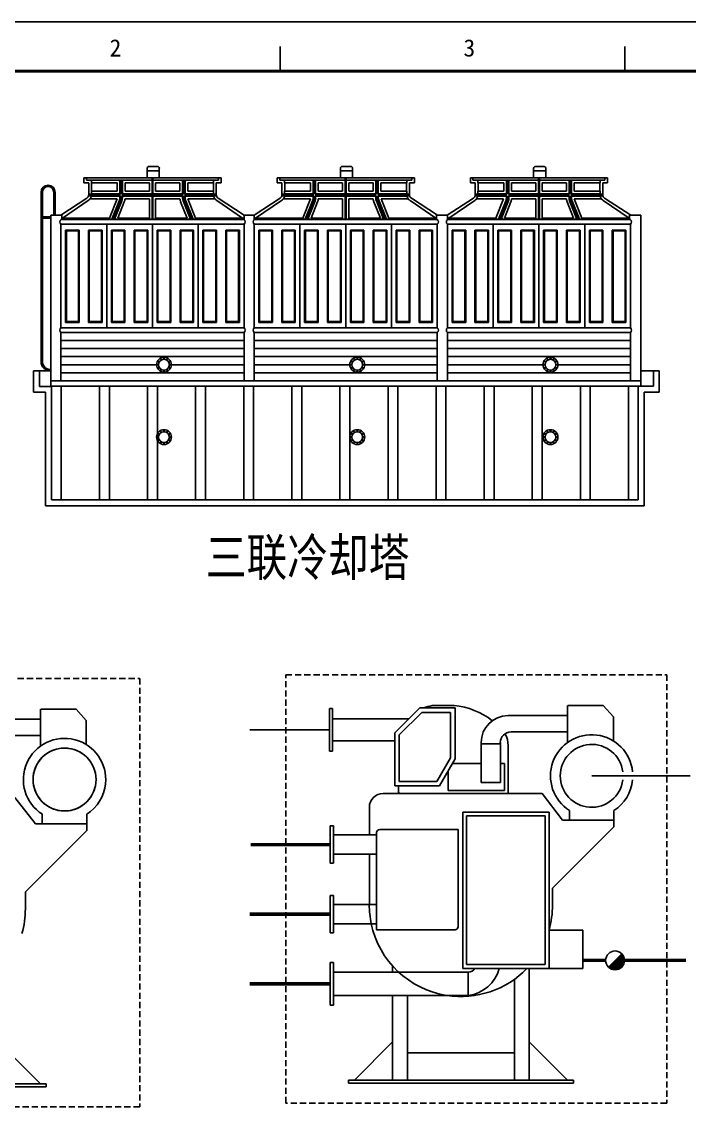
# Model space of a CAD drawing. Header units: millimetres. Extents: x 9671 to 25689, y -17516 to -2951.
# Drawn here: x 23725.5 to 23860.8, y -4400 to -4177.8 of the extents above; entities that cross this region are included whole.
import ezdxf
from ezdxf.lldxf.tags import DXFTag

# ---------------------------------------------------------------- set-up
doc = ezdxf.new("R2010")
doc.units = ezdxf.units.MM
doc.linetypes.add('HIDDEN2', pattern=[0.1875, 0.125, -0.0625])
for name, color, linetype in [('HID', 3, 'HID'), ('LIN', 2, 'Continuous'), ('sb', 2, 'Continuous'), ('图框', 4, 'Continuous')]:
    doc.layers.add(name, color=color, linetype=linetype)
doc.layers.add('管道', color=4, linetype='Continuous', lineweight=40)
doc.styles.add('QSDI', font='SimSun.ttf', dxfattribs={"width": 0.8})
tags = doc.linetypes.add('HID', pattern=[6, 4, -2]).pattern_tags.tags
tags[6:7] = [DXFTag(74, 4), DXFTag(75, 0), DXFTag(340, '0'), DXFTag(46, 1.0), DXFTag(50, 0.0), DXFTag(44, 0.0), DXFTag(45, 0.0)]
tags[4:5] = [DXFTag(74, 4), DXFTag(75, 0), DXFTag(340, '0'), DXFTag(46, 1.0), DXFTag(50, 0.0), DXFTag(44, 0.0), DXFTag(45, 0.0)]

# ---------------------------------------------------------------- blocks, each defined once
blk = doc.blocks.new('2#图框，横')
for p, q in [((7777.69, 420), (8371.69, 420)), ((7942.44, 415), (7942.44, 410)), ((8012.32, 415), (8012.32, 410))]:
    blk.add_line(p, q)
blk.add_lwpolyline([(7802.69, 10, 1, 1, 0), (7802.69, 410, 0.6, 0.6, 0), (8361.69, 410, 0.6, 0.6, 0), (8361.69, 10, 0.6, 0.6, 0)], format="xyseb", close=True)
at = {"style": 'QSDI'}
for s, p in [('2', (7907.86, 412.98)), ('3', (7979.61, 412.98))]:
    blk.add_text(s, height=3.5, dxfattribs=at).set_placement(p)
blk = doc.blocks.new('A$C2AF1339E')
at = {"color": 0, "linetype": 'ByBlock'}
for p, q in [((0, 2350), (0, 0)), ((1182, 2350), (1182, 0)), ((120, 2212), (120, 127)), ((120, 2212), (471, 2212)), ((139, 2198), (120, 2212)), ((139, 2212), (139, 143)), ((139, 2198), (452, 2198)), ((452, 2212), (452, 143)), ((471, 2212), (452, 2198)), ((471, 2212), (471, 127)), ((711, 2212), (711, 127)), ((730, 2198), (711, 2212)), ((711, 2212), (1062, 2212)), ((730, 2212), (730, 143)), ((730, 2198), (1043, 2198)), ((1043, 2212), (1043, 143)), ((1062, 2212), (1043, 2198)), ((1062, 2212), (1062, 127)), ((139, 143), (120, 127)), ((120, 127), (471, 127)), ((139, 143), (452, 143)), ((452, 143), (471, 127)), ((730, 143), (711, 127)), ((711, 127), (1062, 127)), ((730, 143), (1043, 143)), ((1043, 143), (1062, 127))]:
    blk.add_line(p, q, dxfattribs=at)

msp = doc.modelspace()

# ---------------------------------------------------------------- hatches: boundary and pattern name
at = {"layer": '图框'}
h = msp.add_hatch(dxfattribs=at)
h.set_pattern_fill('ANSI31', color=2, scale=0.381403, style=0)
h.set_pattern_definition([(45, (23450.345835, -3978.804383), (-0.033711589, 0.033711589), [])])
h.paths.add_polyline_path([(23844.44, -4369.59, 0.668179), (23847.7, -4368.24, 0.198912), (23847.14, -4366.89)])

# ---------------------------------------------------------------- linework, layer by layer
at = {"color": 2}
for p, q in [((23750.92, -4207.55), (23750.92, -4209.44)), ((23750.92, -4208.06), (23753.39, -4208.06)), ((23751.31, -4207.16), (23753.01, -4207.16)), ((23753.39, -4207.55), (23753.39, -4209.44)), ((23790.1, -4207.55), (23790.1, -4209.44)), ((23790.1, -4208.06), (23792.57, -4208.06)), ((23790.49, -4207.16), (23792.19, -4207.16)), ((23792.57, -4207.55), (23792.57, -4209.44)), ((23829.28, -4207.55), (23829.28, -4209.44)), ((23829.28, -4208.06), (23831.75, -4208.06)), ((23829.67, -4207.16), (23831.37, -4207.16)), ((23831.75, -4207.55), (23831.75, -4209.44)), ((23731.99, -4212.39), (23731.99, -4217.07)), ((23732.27, -4212.39), (23732.27, -4217.07)), ((23729.69, -4218.59), (23729.69, -4218.87)), ((23727.91, -4248.61), (23727.91, -4252.99)), ((23729.08, -4248.61), (23729.08, -4251.81)), ((23729.08, -4248.61), (23731.39, -4248.61)), ((23854.77, -4248.61), (23850.99, -4248.61)), ((23853.59, -4248.61), (23853.59, -4251.76)), ((23854.77, -4248.61), (23854.77, -4252.99)), ((23729.08, -4251.81), (23731.51, -4251.81)), ((23772.63, -4250.69), (23731.39, -4250.69)), ((23772.63, -4251.76), (23731.39, -4251.76)), ((23731.51, -4274.83), (23731.51, -4251.81)), ((23733.51, -4274.83), (23733.51, -4251.76)), ((23811.81, -4250.69), (23770.57, -4250.69)), ((23811.81, -4250.69), (23770.57, -4250.69)), ((23811.81, -4251.76), (23770.57, -4251.76)), ((23811.81, -4251.76), (23770.57, -4251.76)), ((23850.99, -4250.69), (23809.75, -4250.69)), ((23850.51, -4251.76), (23809.75, -4251.76)), ((23850.51, -4274.83), (23850.51, -4251.76)), ((23850.51, -4251.76), (23853.59, -4251.76)), ((23727.91, -4252.99), (23730.34, -4252.99)), ((23730.34, -4252.99), (23730.34, -4276.01)), ((23854.77, -4252.99), (23851.68, -4252.99)), ((23851.68, -4252.99), (23851.68, -4276.01)), ((23850.51, -4274.83), (23731.51, -4274.83)), ((23851.68, -4276.01), (23730.34, -4276.01))]:
    msp.add_line(p, q, dxfattribs=at)
at = {"color": 2, "linetype": 'ByBlock'}
for p, q in [((23738.1, -4209.45), (23752.01, -4209.45)), ((23738.1, -4209.45), (23738.1, -4210.52)), ((23738.1, -4210.52), (23739.08, -4210.52)), ((23738.64, -4209.45), (23738.64, -4209.98)), ((23738.64, -4209.45), (23738.73, -4209.45)), ((23738.64, -4209.98), (23739.62, -4209.98)), ((23739.08, -4210.52), (23739.08, -4212.94)), ((23739.62, -4209.98), (23751.92, -4209.98)), ((23739.62, -4209.98), (23739.62, -4210.52)), ((23739.62, -4210.52), (23744.87, -4210.52)), ((23739.62, -4210.52), (23739.67, -4210.57)), ((23744.87, -4210.52), (23744.87, -4212.17)), ((23745.41, -4209.98), (23745.41, -4212.71)), ((23745.52, -4209.98), (23745.52, -4212.82)), ((23745.81, -4209.98), (23745.81, -4212.82)), ((23745.91, -4209.98), (23745.91, -4212.71)), ((23746.45, -4210.52), (23751.38, -4210.52)), ((23746.45, -4210.52), (23746.45, -4212.17)), ((23751.38, -4210.52), (23751.38, -4212.17)), ((23751.92, -4209.45), (23751.92, -4217.87)), ((23751.92, -4210.07), (23752.01, -4210.07)), ((23752.01, -4209.45), (23752.01, -4217.96)), ((23752.01, -4209.45), (23752.01, -4217.96)), ((23765.92, -4209.45), (23752.01, -4209.45)), ((23752.1, -4210.07), (23752.01, -4210.07)), ((23752.1, -4209.45), (23752.1, -4217.87)), ((23764.4, -4209.98), (23752.1, -4209.98)), ((23757.57, -4210.52), (23752.64, -4210.52)), ((23752.64, -4210.52), (23752.64, -4212.17)), ((23757.57, -4210.52), (23757.57, -4212.17)), ((23758.11, -4209.98), (23758.11, -4212.71)), ((23758.21, -4209.98), (23758.21, -4212.82)), ((23758.5, -4209.98), (23758.5, -4212.82)), ((23758.61, -4209.98), (23758.61, -4212.71)), ((23759.15, -4210.52), (23759.15, -4212.17)), ((23764.4, -4210.52), (23759.15, -4210.52)), ((23764.4, -4210.52), (23764.35, -4210.57)), ((23764.4, -4209.98), (23764.4, -4210.52)), ((23765.38, -4209.98), (23764.4, -4209.98)), ((23764.94, -4210.52), (23764.94, -4212.94)), ((23765.92, -4210.52), (23764.94, -4210.52)), ((23765.38, -4209.45), (23765.29, -4209.45)), ((23765.38, -4209.45), (23765.38, -4209.98)), ((23765.92, -4209.45), (23765.92, -4210.52)), ((23777.28, -4209.45), (23791.19, -4209.45)), ((23777.28, -4209.45), (23777.28, -4210.52)), ((23777.28, -4210.52), (23778.26, -4210.52)), ((23777.82, -4209.45), (23777.91, -4209.45)), ((23777.82, -4209.45), (23777.82, -4209.98)), ((23777.82, -4209.98), (23778.8, -4209.98)), ((23778.26, -4210.52), (23778.26, -4212.94)), ((23778.8, -4209.98), (23791.1, -4209.98)), ((23778.8, -4209.98), (23778.8, -4210.52)), ((23778.8, -4210.52), (23784.05, -4210.52)), ((23778.8, -4210.52), (23778.85, -4210.57)), ((23784.05, -4210.52), (23784.05, -4212.17)), ((23784.59, -4209.98), (23784.59, -4212.71)), ((23784.7, -4209.98), (23784.7, -4212.82)), ((23784.99, -4209.98), (23784.99, -4212.82)), ((23785.09, -4209.98), (23785.09, -4212.71)), ((23785.63, -4210.52), (23790.56, -4210.52)), ((23785.63, -4210.52), (23785.63, -4212.17)), ((23790.56, -4210.52), (23790.56, -4212.17)), ((23791.1, -4209.45), (23791.1, -4217.87)), ((23791.1, -4210.07), (23791.19, -4210.07)), ((23805.1, -4209.45), (23791.19, -4209.45)), ((23791.19, -4209.45), (23791.19, -4217.96)), ((23791.19, -4209.45), (23791.19, -4217.96)), ((23791.28, -4210.07), (23791.19, -4210.07)), ((23791.28, -4209.45), (23791.28, -4217.87)), ((23803.58, -4209.98), (23791.28, -4209.98)), ((23791.82, -4210.52), (23791.82, -4212.17)), ((23796.75, -4210.52), (23791.82, -4210.52)), ((23796.75, -4210.52), (23796.75, -4212.17)), ((23797.29, -4209.98), (23797.29, -4212.71)), ((23797.39, -4209.98), (23797.39, -4212.82)), ((23797.68, -4209.98), (23797.68, -4212.82)), ((23797.79, -4209.98), (23797.79, -4212.71)), ((23803.58, -4210.52), (23798.33, -4210.52)), ((23798.33, -4210.52), (23798.33, -4212.17)), ((23803.58, -4210.52), (23803.53, -4210.57)), ((23804.56, -4209.98), (23803.58, -4209.98)), ((23803.58, -4209.98), (23803.58, -4210.52)), ((23805.1, -4210.52), (23804.11, -4210.52)), ((23804.11, -4210.52), (23804.11, -4212.94)), ((23804.56, -4209.45), (23804.47, -4209.45)), ((23804.56, -4209.45), (23804.56, -4209.98)), ((23805.1, -4209.45), (23805.1, -4210.52)), ((23816.46, -4209.45), (23830.37, -4209.45)), ((23816.46, -4209.45), (23816.46, -4210.52)), ((23816.46, -4210.52), (23817.44, -4210.52)), ((23816.99, -4209.45), (23816.99, -4209.98)), ((23816.99, -4209.45), (23817.08, -4209.45)), ((23816.99, -4209.98), (23817.98, -4209.98)), ((23817.44, -4210.52), (23817.44, -4212.94)), ((23817.98, -4209.98), (23830.28, -4209.98)), ((23817.98, -4209.98), (23817.98, -4210.52)), ((23817.98, -4210.52), (23823.23, -4210.52)), ((23817.98, -4210.52), (23818.03, -4210.57)), ((23823.23, -4210.52), (23823.23, -4212.17)), ((23823.77, -4209.98), (23823.77, -4212.71)), ((23823.88, -4209.98), (23823.88, -4212.82)), ((23824.16, -4209.98), (23824.16, -4212.82)), ((23824.27, -4209.98), (23824.27, -4212.71)), ((23824.81, -4210.52), (23824.81, -4212.17)), ((23824.81, -4210.52), (23829.74, -4210.52)), ((23829.74, -4210.52), (23829.74, -4212.17)), ((23830.28, -4209.45), (23830.28, -4217.87)), ((23830.28, -4210.07), (23830.37, -4210.07)), ((23830.37, -4209.45), (23830.37, -4217.96)), ((23830.37, -4209.45), (23830.37, -4217.96)), ((23844.28, -4209.45), (23830.37, -4209.45)), ((23830.46, -4210.07), (23830.37, -4210.07)), ((23830.46, -4209.45), (23830.46, -4217.87)), ((23842.76, -4209.98), (23830.46, -4209.98)), ((23835.93, -4210.52), (23831, -4210.52)), ((23831, -4210.52), (23831, -4212.17)), ((23835.93, -4210.52), (23835.93, -4212.17)), ((23836.46, -4209.98), (23836.46, -4212.71)), ((23836.57, -4209.98), (23836.57, -4212.82)), ((23836.86, -4209.98), (23836.86, -4212.82)), ((23836.97, -4209.98), (23836.97, -4212.71)), ((23837.5, -4210.52), (23837.5, -4212.17)), ((23842.76, -4210.52), (23837.5, -4210.52)), ((23842.76, -4210.52), (23842.71, -4210.57)), ((23842.76, -4209.98), (23842.76, -4210.52)), ((23843.74, -4209.98), (23842.76, -4209.98)), ((23843.29, -4210.52), (23843.29, -4212.94)), ((23844.28, -4210.52), (23843.29, -4210.52)), ((23843.74, -4209.45), (23843.65, -4209.45)), ((23843.74, -4209.45), (23843.74, -4209.98)), ((23844.28, -4209.45), (23844.28, -4210.52)), ((23729.41, -4212.39), (23729.41, -4218.73)), ((23729.69, -4212.39), (23729.69, -4217.4)), ((23739.62, -4212.71), (23739.22, -4212.82)), ((23739.67, -4212.13), (23739.62, -4212.17)), ((23739.62, -4212.17), (23744.87, -4212.17)), ((23739.62, -4212.17), (23739.62, -4212.71)), ((23739.62, -4212.71), (23745.41, -4212.71)), ((23739.67, -4210.57), (23739.67, -4212.13)), ((23745.41, -4212.71), (23745.52, -4212.82)), ((23745.91, -4212.71), (23745.81, -4212.82)), ((23745.91, -4212.71), (23751.92, -4212.71)), ((23746.45, -4212.17), (23751.38, -4212.17)), ((23758.11, -4212.71), (23752.1, -4212.71)), ((23757.57, -4212.17), (23752.64, -4212.17)), ((23758.11, -4212.71), (23758.21, -4212.82)), ((23758.61, -4212.71), (23758.5, -4212.82)), ((23764.4, -4212.71), (23758.61, -4212.71)), ((23764.4, -4212.17), (23759.15, -4212.17)), ((23764.35, -4210.57), (23764.35, -4212.13)), ((23764.35, -4212.13), (23764.4, -4212.17)), ((23764.4, -4212.17), (23764.4, -4212.71)), ((23764.4, -4212.71), (23764.8, -4212.82)), ((23778.8, -4212.71), (23778.4, -4212.82)), ((23778.85, -4212.13), (23778.8, -4212.17)), ((23778.8, -4212.17), (23784.05, -4212.17)), ((23778.8, -4212.17), (23778.8, -4212.71)), ((23778.8, -4212.71), (23784.59, -4212.71)), ((23778.85, -4210.57), (23778.85, -4212.13)), ((23784.59, -4212.71), (23784.7, -4212.82)), ((23785.09, -4212.71), (23784.99, -4212.82)), ((23785.09, -4212.71), (23791.1, -4212.71)), ((23785.63, -4212.17), (23790.56, -4212.17)), ((23797.29, -4212.71), (23791.28, -4212.71)), ((23796.75, -4212.17), (23791.82, -4212.17)), ((23797.29, -4212.71), (23797.39, -4212.82)), ((23797.79, -4212.71), (23797.68, -4212.82)), ((23803.58, -4212.71), (23797.79, -4212.71)), ((23803.58, -4212.17), (23798.33, -4212.17)), ((23803.53, -4210.57), (23803.53, -4212.13)), ((23803.53, -4212.13), (23803.58, -4212.17)), ((23803.58, -4212.17), (23803.58, -4212.71)), ((23803.58, -4212.71), (23803.98, -4212.82)), ((23817.98, -4212.71), (23817.58, -4212.82)), ((23818.03, -4212.13), (23817.98, -4212.17)), ((23817.98, -4212.17), (23823.23, -4212.17)), ((23817.98, -4212.17), (23817.98, -4212.71)), ((23817.98, -4212.71), (23823.77, -4212.71)), ((23818.03, -4210.57), (23818.03, -4212.13)), ((23823.77, -4212.71), (23823.88, -4212.82)), ((23824.27, -4212.71), (23824.16, -4212.82)), ((23824.27, -4212.71), (23830.28, -4212.71)), ((23824.81, -4212.17), (23829.74, -4212.17)), ((23836.46, -4212.71), (23830.46, -4212.71)), ((23835.93, -4212.17), (23831, -4212.17)), ((23836.46, -4212.71), (23836.57, -4212.82)), ((23836.97, -4212.71), (23836.86, -4212.82)), ((23842.76, -4212.71), (23836.97, -4212.71)), ((23842.76, -4212.17), (23837.5, -4212.17)), ((23842.71, -4210.57), (23842.71, -4212.13)), ((23842.71, -4212.13), (23842.76, -4212.17)), ((23842.76, -4212.17), (23842.76, -4212.71)), ((23842.76, -4212.71), (23843.16, -4212.82)), ((23729.41, -4214.54), (23729.41, -4246.76)), ((23729.69, -4214.67), (23729.69, -4217.4)), ((23738.71, -4213.58), (23733.42, -4217.07)), ((23738.98, -4214.09), (23733.74, -4217.63)), ((23739.22, -4212.82), (23745.52, -4212.82)), ((23739.22, -4212.82), (23739.22, -4213.1)), ((23739.22, -4213.1), (23745.52, -4213.1)), ((23739.22, -4213.1), (23739.6, -4213.2)), ((23739.33, -4213.75), (23739.32, -4213.83)), ((23739.33, -4213.75), (23744.85, -4213.75)), ((23739.6, -4213.2), (23745.41, -4213.2)), ((23744.85, -4213.75), (23743.29, -4217.63)), ((23745.33, -4213.99), (23743.77, -4217.87)), ((23745.43, -4214.03), (23743.89, -4217.87)), ((23745.7, -4214.13), (23744.2, -4217.87)), ((23745.8, -4214.17), (23744.31, -4217.87)), ((23746.3, -4214.37), (23744.99, -4217.63)), ((23745.52, -4213.1), (23745.41, -4213.2)), ((23745.41, -4213.2), (23745.41, -4213.58)), ((23745.52, -4213.1), (23745.52, -4213.58)), ((23745.81, -4212.82), (23751.92, -4212.82)), ((23745.81, -4213.1), (23751.92, -4213.1)), ((23745.81, -4213.1), (23745.91, -4213.2)), ((23745.81, -4213.1), (23745.81, -4213.58)), ((23745.91, -4213.2), (23751.92, -4213.2)), ((23745.91, -4213.2), (23745.91, -4213.58)), ((23746.44, -4213.75), (23751.38, -4213.75)), ((23751.38, -4213.75), (23751.38, -4217.63)), ((23758.21, -4212.82), (23752.1, -4212.82)), ((23758.21, -4213.1), (23752.1, -4213.1)), ((23758.11, -4213.2), (23752.1, -4213.2)), ((23757.57, -4213.75), (23752.64, -4213.75)), ((23752.64, -4213.75), (23752.64, -4217.63)), ((23757.72, -4214.37), (23759.03, -4217.63)), ((23758.21, -4213.1), (23758.11, -4213.2)), ((23758.11, -4213.2), (23758.11, -4213.58)), ((23758.21, -4213.1), (23758.21, -4213.58)), ((23758.22, -4214.17), (23759.71, -4217.87)), ((23758.32, -4214.13), (23759.82, -4217.87)), ((23764.8, -4212.82), (23758.5, -4212.82)), ((23764.8, -4213.1), (23758.5, -4213.1)), ((23758.5, -4213.1), (23758.61, -4213.2)), ((23758.5, -4213.1), (23758.5, -4213.58)), ((23758.59, -4214.03), (23760.13, -4217.87)), ((23764.42, -4213.2), (23758.61, -4213.2)), ((23758.61, -4213.2), (23758.61, -4213.58)), ((23758.69, -4213.99), (23760.25, -4217.87)), ((23764.69, -4213.75), (23759.17, -4213.75)), ((23759.17, -4213.75), (23760.73, -4217.63)), ((23764.8, -4213.1), (23764.42, -4213.2)), ((23764.69, -4213.75), (23764.7, -4213.83)), ((23764.8, -4212.82), (23764.8, -4213.1)), ((23765.04, -4214.09), (23770.27, -4217.63)), ((23765.31, -4213.58), (23770.6, -4217.07)), ((23777.89, -4213.58), (23772.6, -4217.07)), ((23778.16, -4214.09), (23772.92, -4217.63)), ((23778.4, -4212.82), (23784.7, -4212.82)), ((23778.4, -4212.82), (23778.4, -4213.1)), ((23778.4, -4213.1), (23784.7, -4213.1)), ((23778.4, -4213.1), (23778.77, -4213.2)), ((23778.51, -4213.75), (23778.5, -4213.83)), ((23778.51, -4213.75), (23784.03, -4213.75)), ((23778.77, -4213.2), (23784.59, -4213.2)), ((23784.03, -4213.75), (23782.47, -4217.63)), ((23784.51, -4213.99), (23782.95, -4217.87)), ((23784.61, -4214.03), (23783.07, -4217.87)), ((23784.88, -4214.13), (23783.38, -4217.87)), ((23784.98, -4214.17), (23783.49, -4217.87)), ((23785.48, -4214.37), (23784.17, -4217.63)), ((23784.7, -4213.1), (23784.59, -4213.2)), ((23784.59, -4213.2), (23784.59, -4213.58)), ((23784.7, -4213.1), (23784.7, -4213.58)), ((23784.99, -4212.82), (23791.1, -4212.82)), ((23784.99, -4213.1), (23791.1, -4213.1)), ((23784.99, -4213.1), (23784.99, -4213.58)), ((23784.99, -4213.1), (23785.09, -4213.2)), ((23785.09, -4213.2), (23791.1, -4213.2)), ((23785.09, -4213.2), (23785.09, -4213.58)), ((23785.62, -4213.75), (23790.56, -4213.75)), ((23790.56, -4213.75), (23790.56, -4217.63)), ((23797.39, -4212.82), (23791.28, -4212.82)), ((23797.39, -4213.1), (23791.28, -4213.1)), ((23797.29, -4213.2), (23791.28, -4213.2)), ((23791.82, -4213.75), (23791.82, -4217.63)), ((23796.75, -4213.75), (23791.82, -4213.75)), ((23796.9, -4214.37), (23798.21, -4217.63)), ((23797.39, -4213.1), (23797.29, -4213.2)), ((23797.29, -4213.2), (23797.29, -4213.58)), ((23797.39, -4213.1), (23797.39, -4213.58)), ((23797.4, -4214.17), (23798.88, -4217.87)), ((23797.5, -4214.13), (23799, -4217.87)), ((23803.98, -4212.82), (23797.68, -4212.82)), ((23797.68, -4213.1), (23797.68, -4213.58)), ((23797.68, -4213.1), (23797.79, -4213.2)), ((23803.98, -4213.1), (23797.68, -4213.1)), ((23797.77, -4214.03), (23799.31, -4217.87)), ((23797.79, -4213.2), (23797.79, -4213.58)), ((23803.6, -4213.2), (23797.79, -4213.2)), ((23797.87, -4213.99), (23799.43, -4217.87)), ((23798.35, -4213.75), (23799.91, -4217.63)), ((23803.87, -4213.75), (23798.35, -4213.75)), ((23803.98, -4213.1), (23803.6, -4213.2)), ((23803.87, -4213.75), (23803.88, -4213.83)), ((23803.98, -4212.82), (23803.98, -4213.1)), ((23804.22, -4214.09), (23809.45, -4217.63)), ((23804.49, -4213.58), (23809.78, -4217.07)), ((23817.07, -4213.58), (23811.78, -4217.07)), ((23817.34, -4214.09), (23812.1, -4217.63)), ((23817.58, -4212.82), (23823.88, -4212.82)), ((23817.58, -4212.82), (23817.58, -4213.1)), ((23817.58, -4213.1), (23823.88, -4213.1)), ((23817.58, -4213.1), (23817.95, -4213.2)), ((23817.69, -4213.75), (23817.68, -4213.83)), ((23817.69, -4213.75), (23823.21, -4213.75)), ((23817.95, -4213.2), (23823.77, -4213.2)), ((23823.21, -4213.75), (23821.65, -4217.63)), ((23823.69, -4213.99), (23822.13, -4217.87)), ((23823.79, -4214.03), (23822.25, -4217.87)), ((23824.06, -4214.13), (23822.56, -4217.87)), ((23824.16, -4214.17), (23822.67, -4217.87)), ((23824.66, -4214.37), (23823.35, -4217.63)), ((23823.88, -4213.1), (23823.77, -4213.2)), ((23823.77, -4213.2), (23823.77, -4213.58)), ((23823.88, -4213.1), (23823.88, -4213.58)), ((23824.16, -4212.82), (23830.28, -4212.82)), ((23824.16, -4213.1), (23830.28, -4213.1)), ((23824.16, -4213.1), (23824.27, -4213.2)), ((23824.16, -4213.1), (23824.16, -4213.58)), ((23824.27, -4213.2), (23830.28, -4213.2)), ((23824.27, -4213.2), (23824.27, -4213.58)), ((23824.8, -4213.75), (23829.74, -4213.75)), ((23829.74, -4213.75), (23829.74, -4217.63)), ((23836.57, -4212.82), (23830.46, -4212.82)), ((23836.57, -4213.1), (23830.46, -4213.1)), ((23836.46, -4213.2), (23830.46, -4213.2)), ((23835.93, -4213.75), (23831, -4213.75)), ((23831, -4213.75), (23831, -4217.63)), ((23836.08, -4214.37), (23837.39, -4217.63)), ((23836.57, -4213.1), (23836.46, -4213.2)), ((23836.46, -4213.2), (23836.46, -4213.58)), ((23836.57, -4213.1), (23836.57, -4213.58)), ((23836.58, -4214.17), (23838.06, -4217.87)), ((23836.68, -4214.13), (23838.18, -4217.87)), ((23843.16, -4212.82), (23836.86, -4212.82)), ((23843.16, -4213.1), (23836.86, -4213.1)), ((23836.86, -4213.1), (23836.97, -4213.2)), ((23836.86, -4213.1), (23836.86, -4213.58)), ((23836.95, -4214.03), (23838.49, -4217.87)), ((23842.78, -4213.2), (23836.97, -4213.2)), ((23836.97, -4213.2), (23836.97, -4213.58)), ((23837.05, -4213.99), (23838.6, -4217.87)), ((23843.05, -4213.75), (23837.53, -4213.75)), ((23837.53, -4213.75), (23839.09, -4217.63)), ((23843.16, -4213.1), (23842.78, -4213.2)), ((23843.05, -4213.75), (23843.06, -4213.83)), ((23843.16, -4212.82), (23843.16, -4213.1)), ((23843.4, -4214.09), (23848.63, -4217.63)), ((23843.67, -4213.58), (23848.96, -4217.07)), ((23731.39, -4217.07), (23732.51, -4217.07)), ((23733.63, -4217.07), (23732.51, -4217.07)), ((23733.63, -4217.07), (23733.63, -4217.96)), ((23770.57, -4217.07), (23771.69, -4217.07)), ((23770.57, -4217.07), (23770.57, -4217.96)), ((23772.63, -4217.07), (23771.51, -4217.07)), ((23772.63, -4217.07), (23772.63, -4217.96)), ((23809.57, -4217.07), (23809.57, -4217.96)), ((23809.57, -4217.07), (23810.69, -4217.07)), ((23809.75, -4217.07), (23810.87, -4217.07)), ((23811.81, -4217.07), (23810.69, -4217.07)), ((23811.81, -4217.07), (23810.69, -4217.07)), ((23811.81, -4217.07), (23811.81, -4217.96)), ((23848.75, -4217.07), (23849.87, -4217.07)), ((23848.75, -4217.07), (23848.75, -4217.96)), ((23850.99, -4217.07), (23849.87, -4217.07)), ((23731.39, -4217.4), (23729.69, -4217.4)), ((23731.39, -4217.67), (23729.69, -4217.67)), ((23729.69, -4217.67), (23729.69, -4218.59)), ((23729.69, -4217.67), (23729.69, -4218.59)), ((23729.69, -4218.87), (23729.69, -4246.76)), ((23733.45, -4217.96), (23770.57, -4217.96)), ((23733.45, -4218.86), (23752.01, -4218.86)), ((23733.45, -4218.86), (23733.45, -4239.93)), ((23733.66, -4217.63), (23733.63, -4217.64)), ((23733.66, -4217.63), (23733.63, -4217.64)), ((23733.63, -4217.87), (23752.01, -4217.87)), ((23733.63, -4217.96), (23752.01, -4217.96)), ((23733.66, -4217.63), (23733.74, -4217.63)), ((23733.66, -4217.63), (23733.74, -4217.63)), ((23733.74, -4217.63), (23743.29, -4217.63)), ((23744.99, -4217.63), (23751.38, -4217.63)), ((23770.39, -4217.87), (23752.01, -4217.87)), ((23770.39, -4217.96), (23752.01, -4217.96)), ((23752.01, -4218.86), (23752.01, -4239.93)), ((23770.57, -4218.86), (23752.01, -4218.86)), ((23759.03, -4217.63), (23752.64, -4217.63)), ((23770.27, -4217.63), (23760.73, -4217.63)), ((23761.29, -4218.86), (23761.29, -4239.93)), ((23770.36, -4217.63), (23770.27, -4217.63)), ((23770.36, -4217.63), (23770.39, -4217.64)), ((23770.39, -4217.64), (23770.39, -4217.87)), ((23770.57, -4218.86), (23770.57, -4239.93)), ((23770.57, -4218.86), (23770.57, -4239.93)), ((23772.63, -4217.96), (23809.75, -4217.96)), ((23772.63, -4218.86), (23772.63, -4239.93)), ((23772.63, -4218.86), (23791.19, -4218.86)), ((23772.84, -4217.63), (23772.81, -4217.64)), ((23772.84, -4217.63), (23772.81, -4217.64)), ((23772.81, -4217.64), (23772.81, -4217.87)), ((23772.81, -4217.87), (23791.19, -4217.87)), ((23772.81, -4217.96), (23791.19, -4217.96)), ((23772.84, -4217.63), (23772.92, -4217.63)), ((23772.84, -4217.63), (23772.92, -4217.63)), ((23772.92, -4217.63), (23782.47, -4217.63)), ((23784.17, -4217.63), (23790.56, -4217.63)), ((23809.57, -4217.87), (23791.19, -4217.87)), ((23809.57, -4217.96), (23791.19, -4217.96)), ((23791.19, -4218.86), (23791.19, -4239.93)), ((23809.75, -4218.86), (23791.19, -4218.86)), ((23798.21, -4217.63), (23791.82, -4217.63)), ((23809.45, -4217.63), (23799.91, -4217.63)), ((23800.47, -4218.86), (23800.47, -4239.93)), ((23809.54, -4217.63), (23809.45, -4217.63)), ((23809.54, -4217.63), (23809.57, -4217.64)), ((23809.75, -4218.86), (23809.75, -4239.93)), ((23809.75, -4218.86), (23809.75, -4239.93)), ((23811.81, -4217.96), (23848.93, -4217.96)), ((23811.81, -4218.86), (23830.37, -4218.86)), ((23811.81, -4218.86), (23811.81, -4239.93)), ((23812.02, -4217.63), (23811.99, -4217.64)), ((23812.02, -4217.63), (23811.99, -4217.64)), ((23811.99, -4217.64), (23811.99, -4217.87)), ((23811.99, -4217.87), (23830.37, -4217.87)), ((23811.99, -4217.96), (23830.37, -4217.96)), ((23812.02, -4217.63), (23812.1, -4217.63)), ((23812.02, -4217.63), (23812.1, -4217.63)), ((23812.1, -4217.63), (23821.65, -4217.63)), ((23823.35, -4217.63), (23829.74, -4217.63)), ((23848.75, -4217.87), (23830.37, -4217.87)), ((23848.75, -4217.96), (23830.37, -4217.96)), ((23830.37, -4218.86), (23830.37, -4239.93)), ((23848.93, -4218.86), (23830.37, -4218.86)), ((23837.39, -4217.63), (23831, -4217.63)), ((23848.63, -4217.63), (23839.09, -4217.63)), ((23839.65, -4218.86), (23839.65, -4239.93)), ((23848.72, -4217.63), (23848.63, -4217.63)), ((23848.72, -4217.63), (23848.75, -4217.64)), ((23848.93, -4218.86), (23848.93, -4239.93)), ((23848.93, -4218.86), (23848.93, -4239.93)), ((23752.95, -4220.1), (23752.95, -4238.79)), ((23752.95, -4220.1), (23753.1, -4220.22)), ((23755.71, -4220.1), (23752.95, -4220.1)), ((23752.95, -4220.1), (23753.1, -4220.22)), ((23753.1, -4220.1), (23753.1, -4238.65)), ((23755.56, -4220.22), (23753.1, -4220.22)), ((23755.56, -4220.1), (23755.56, -4238.65)), ((23755.56, -4220.22), (23755.71, -4220.1)), ((23755.56, -4220.22), (23755.71, -4220.1)), ((23755.71, -4220.1), (23755.71, -4238.79)), ((23757.59, -4220.1), (23757.59, -4238.79)), ((23760.35, -4220.1), (23757.59, -4220.1)), ((23757.59, -4220.1), (23757.74, -4220.22)), ((23757.74, -4220.1), (23757.74, -4238.65)), ((23760.2, -4220.22), (23757.74, -4220.22)), ((23760.2, -4220.1), (23760.2, -4238.65)), ((23760.2, -4220.22), (23760.35, -4220.1)), ((23760.35, -4220.1), (23760.35, -4238.79)), ((23792.13, -4220.1), (23792.13, -4238.79)), ((23792.13, -4220.1), (23792.28, -4220.22)), ((23794.89, -4220.1), (23792.13, -4220.1)), ((23792.13, -4220.1), (23792.28, -4220.22)), ((23792.28, -4220.1), (23792.28, -4238.65)), ((23794.74, -4220.22), (23792.28, -4220.22)), ((23794.74, -4220.1), (23794.74, -4238.65)), ((23794.74, -4220.22), (23794.89, -4220.1)), ((23794.74, -4220.22), (23794.89, -4220.1)), ((23794.89, -4220.1), (23794.89, -4238.79)), ((23796.77, -4220.1), (23796.77, -4238.79)), ((23796.77, -4220.1), (23796.92, -4220.22)), ((23799.53, -4220.1), (23796.77, -4220.1)), ((23796.92, -4220.1), (23796.92, -4238.65)), ((23799.38, -4220.22), (23796.92, -4220.22)), ((23799.38, -4220.1), (23799.38, -4238.65)), ((23799.38, -4220.22), (23799.53, -4220.1)), ((23799.53, -4220.1), (23799.53, -4238.79)), ((23831.31, -4220.1), (23831.31, -4238.79)), ((23831.31, -4220.1), (23831.46, -4220.22)), ((23834.07, -4220.1), (23831.31, -4220.1)), ((23831.31, -4220.1), (23831.46, -4220.22)), ((23831.46, -4220.1), (23831.46, -4238.65)), ((23833.92, -4220.22), (23831.46, -4220.22)), ((23833.92, -4220.1), (23833.92, -4238.65)), ((23833.92, -4220.22), (23834.07, -4220.1)), ((23833.92, -4220.22), (23834.07, -4220.1)), ((23834.07, -4220.1), (23834.07, -4238.79)), ((23835.95, -4220.1), (23835.95, -4238.79)), ((23838.71, -4220.1), (23835.95, -4220.1)), ((23835.95, -4220.1), (23836.1, -4220.22)), ((23836.1, -4220.1), (23836.1, -4238.65)), ((23838.56, -4220.22), (23836.1, -4220.22)), ((23838.56, -4220.1), (23838.56, -4238.65)), ((23838.56, -4220.22), (23838.71, -4220.1)), ((23838.71, -4220.1), (23838.71, -4238.79)), ((23753.1, -4238.65), (23752.95, -4238.79)), ((23755.71, -4238.79), (23752.95, -4238.79)), ((23755.56, -4238.65), (23753.1, -4238.65)), ((23755.56, -4238.65), (23755.71, -4238.79)), ((23757.74, -4238.65), (23757.59, -4238.79)), ((23760.35, -4238.79), (23757.59, -4238.79)), ((23760.2, -4238.65), (23757.74, -4238.65)), ((23760.2, -4238.65), (23760.35, -4238.79)), ((23792.28, -4238.65), (23792.13, -4238.79)), ((23794.89, -4238.79), (23792.13, -4238.79)), ((23794.74, -4238.65), (23792.28, -4238.65)), ((23794.74, -4238.65), (23794.89, -4238.79)), ((23796.92, -4238.65), (23796.77, -4238.79)), ((23799.53, -4238.79), (23796.77, -4238.79)), ((23799.38, -4238.65), (23796.92, -4238.65)), ((23799.38, -4238.65), (23799.53, -4238.79)), ((23831.46, -4238.65), (23831.31, -4238.79)), ((23834.07, -4238.79), (23831.31, -4238.79)), ((23833.92, -4238.65), (23831.46, -4238.65)), ((23833.92, -4238.65), (23834.07, -4238.79)), ((23836.1, -4238.65), (23835.95, -4238.79)), ((23838.71, -4238.79), (23835.95, -4238.79)), ((23838.56, -4238.65), (23836.1, -4238.65)), ((23838.56, -4238.65), (23838.71, -4238.79)), ((23733.45, -4239.93), (23752.01, -4239.93)), ((23733.45, -4240.82), (23770.57, -4240.82)), ((23733.45, -4240.82), (23733.45, -4250.69)), ((23736.59, -4239.93), (23752.01, -4239.93)), ((23767.43, -4239.93), (23752.01, -4239.93)), ((23770.57, -4239.93), (23752.01, -4239.93)), ((23770.57, -4240.82), (23770.57, -4250.69)), ((23770.57, -4240.82), (23770.57, -4250.69)), ((23772.63, -4239.93), (23791.19, -4239.93)), ((23772.63, -4240.82), (23809.75, -4240.82)), ((23772.63, -4240.82), (23772.63, -4250.69)), ((23775.77, -4239.93), (23791.19, -4239.93)), ((23809.75, -4239.93), (23791.19, -4239.93)), ((23806.61, -4239.93), (23791.19, -4239.93)), ((23809.75, -4240.82), (23809.75, -4250.69)), ((23809.75, -4240.82), (23809.75, -4250.69)), ((23811.81, -4239.93), (23830.37, -4239.93)), ((23811.81, -4240.82), (23848.93, -4240.82)), ((23811.81, -4240.82), (23811.81, -4250.69)), ((23814.95, -4239.93), (23830.37, -4239.93)), ((23845.79, -4239.93), (23830.37, -4239.93)), ((23848.93, -4239.93), (23830.37, -4239.93)), ((23848.93, -4240.82), (23848.93, -4250.69)), ((23848.93, -4240.82), (23848.93, -4250.69)), ((23733.45, -4242.47), (23770.57, -4242.47)), ((23772.63, -4242.47), (23809.75, -4242.47)), ((23811.81, -4242.47), (23848.93, -4242.47)), ((23733.45, -4244.11), (23770.57, -4244.11)), ((23733.45, -4245.75), (23770.57, -4245.75)), ((23772.63, -4244.11), (23809.75, -4244.11)), ((23772.63, -4245.75), (23809.75, -4245.75)), ((23811.81, -4244.11), (23848.93, -4244.11)), ((23811.81, -4245.75), (23848.93, -4245.75)), ((23733.45, -4247.39), (23752.84, -4247.39)), ((23755.85, -4247.39), (23770.57, -4247.39)), ((23772.63, -4247.39), (23792.02, -4247.39)), ((23795.03, -4247.39), (23809.75, -4247.39)), ((23811.81, -4247.39), (23831.2, -4247.39)), ((23834.21, -4247.39), (23848.93, -4247.39)), ((23733.45, -4249.03), (23770.57, -4249.03)), ((23772.63, -4249.03), (23809.75, -4249.03)), ((23811.81, -4249.03), (23848.93, -4249.03))]:
    msp.add_line(p, q, dxfattribs=at)
at = {"color": 2, "ltscale": 10}
for p, q in [((23731.39, -4217.07), (23731.39, -4251.76)), ((23850.99, -4217.07), (23850.99, -4251.76)), ((23741.26, -4274.83), (23741.26, -4251.76)), ((23743.26, -4274.83), (23743.26, -4251.76)), ((23751.01, -4274.83), (23751.01, -4251.76)), ((23753.01, -4274.83), (23753.01, -4251.76)), ((23760.76, -4274.83), (23760.76, -4251.76)), ((23762.76, -4274.83), (23762.76, -4251.76)), ((23770.51, -4274.83), (23770.51, -4251.76)), ((23772.51, -4274.83), (23772.51, -4251.76)), ((23780.26, -4274.83), (23780.26, -4251.76)), ((23782.26, -4274.83), (23782.26, -4251.76)), ((23790.01, -4274.83), (23790.01, -4251.76)), ((23792.01, -4274.83), (23792.01, -4251.76)), ((23799.76, -4274.83), (23799.76, -4251.76)), ((23801.76, -4274.83), (23801.76, -4251.76)), ((23809.51, -4274.83), (23809.51, -4251.76)), ((23811.51, -4274.83), (23811.51, -4251.76)), ((23819.26, -4274.83), (23819.26, -4251.76)), ((23821.26, -4274.83), (23821.26, -4251.76)), ((23829.01, -4274.83), (23829.01, -4251.76)), ((23831.01, -4274.83), (23831.01, -4251.76)), ((23838.76, -4274.83), (23838.76, -4251.76)), ((23840.76, -4274.83), (23840.76, -4251.76)), ((23848.51, -4274.83), (23848.51, -4251.76))]:
    msp.add_line(p, q, dxfattribs=at)
at = {"color": 2, "linetype": 'ByBlock'}
for centre, radius in [((23754.34, -4247.39), 1.51), ((23754.34, -4246.11), 0.0646), ((23793.52, -4247.39), 1.51), ((23793.52, -4246.11), 0.0646), ((23832.7, -4247.39), 1.51), ((23832.7, -4246.11), 0.0646), ((23753.07, -4247.39), 0.0646), ((23753.24, -4246.75), 0.0646), ((23753.24, -4248.03), 0.0646), ((23754.34, -4247.39), 1.1), ((23753.71, -4246.28), 0.0646), ((23754.98, -4246.28), 0.0646), ((23755.45, -4246.75), 0.0646), ((23755.45, -4248.03), 0.0646), ((23755.62, -4247.39), 0.0646), ((23792.25, -4247.39), 0.0646), ((23792.42, -4246.75), 0.0646), ((23792.42, -4248.03), 0.0646), ((23793.52, -4247.39), 1.1), ((23792.88, -4246.28), 0.0646), ((23794.16, -4246.28), 0.0646), ((23794.63, -4246.75), 0.0646), ((23794.63, -4248.03), 0.0646), ((23794.8, -4247.39), 0.0646), ((23831.43, -4247.39), 0.0646), ((23831.6, -4246.75), 0.0646), ((23831.6, -4248.03), 0.0646), ((23832.7, -4247.39), 1.1), ((23832.06, -4246.28), 0.0646), ((23833.34, -4246.28), 0.0646), ((23833.81, -4246.75), 0.0646), ((23833.81, -4248.03), 0.0646), ((23833.98, -4247.39), 0.0646), ((23753.71, -4248.49), 0.0646), ((23754.34, -4248.66), 0.0646), ((23754.98, -4248.49), 0.0646), ((23792.88, -4248.49), 0.0646), ((23793.52, -4248.66), 0.0646), ((23794.16, -4248.49), 0.0646), ((23832.06, -4248.49), 0.0646), ((23832.7, -4248.66), 0.0646), ((23833.34, -4248.49), 0.0646), ((23754.34, -4262.08), 1.51), ((23753.24, -4261.44), 0.0646), ((23754.34, -4262.08), 1.1), ((23753.71, -4260.98), 0.0646), ((23754.34, -4260.8), 0.0646), ((23754.98, -4260.98), 0.0646), ((23755.45, -4261.44), 0.0646), ((23793.52, -4262.08), 1.51), ((23792.42, -4261.44), 0.0646), ((23793.52, -4262.08), 1.1), ((23792.88, -4260.98), 0.0646), ((23793.52, -4260.8), 0.0646), ((23794.16, -4260.98), 0.0646), ((23794.63, -4261.44), 0.0646), ((23832.7, -4262.08), 1.51), ((23831.6, -4261.44), 0.0646), ((23832.7, -4262.08), 1.1), ((23832.06, -4260.98), 0.0646), ((23832.7, -4260.8), 0.0646), ((23833.34, -4260.98), 0.0646), ((23833.81, -4261.44), 0.0646), ((23753.07, -4262.08), 0.0646), ((23753.24, -4262.72), 0.0646), ((23753.71, -4263.19), 0.0646), ((23754.34, -4263.36), 0.0646), ((23754.98, -4263.19), 0.0646), ((23755.45, -4262.72), 0.0646), ((23755.62, -4262.08), 0.0646), ((23792.25, -4262.08), 0.0646), ((23792.42, -4262.72), 0.0646), ((23792.88, -4263.19), 0.0646), ((23793.52, -4263.36), 0.0646), ((23794.16, -4263.19), 0.0646), ((23794.63, -4262.72), 0.0646), ((23794.8, -4262.08), 0.0646), ((23831.43, -4262.08), 0.0646), ((23831.6, -4262.72), 0.0646), ((23832.06, -4263.19), 0.0646), ((23832.7, -4263.36), 0.0646), ((23833.34, -4263.19), 0.0646), ((23833.81, -4262.72), 0.0646), ((23833.98, -4262.08), 0.0646)]:
    msp.add_circle(centre, radius, dxfattribs=at)
at = {"color": 2}
for centre, start, end in [((23751.31, -4207.55), 90, 180), ((23753.01, -4207.55), 0, 90), ((23790.49, -4207.55), 90, 180), ((23792.19, -4207.55), 0, 90), ((23829.67, -4207.55), 90, 180), ((23831.37, -4207.55), 0, 90)]:
    msp.add_arc(centre, 0.388, start, end, dxfattribs=at)
at = {"color": 2, "linetype": 'ByBlock'}
for centre, radius, start, end in [((23730.84, -4212.39), 1.43, 0, 180), ((23730.84, -4212.39), 1.15, 0, 180), ((23738.37, -4212.94), 0.717, 298.2742, 0), ((23738.37, -4212.94), 1.3, 298.2742, 316.9539), ((23738.37, -4212.94), 1.26, 320.1862, 348.1117), ((23744.32, -4213.58), 1.09, 338.1412, 0), ((23744.32, -4213.58), 1.2, 338.1412, 0), ((23744.32, -4213.58), 1.49, 338.1412, 0), ((23744.32, -4213.58), 1.6, 338.1412, 0), ((23744.32, -4213.58), 2.13, 338.1412, 355.4295), ((23759.7, -4213.58), 2.13, 184.5705, 201.8588), ((23759.7, -4213.58), 1.6, 180, 201.8588), ((23759.7, -4213.58), 1.49, 180, 201.8588), ((23759.7, -4213.58), 1.2, 180, 201.8588), ((23759.7, -4213.58), 1.09, 180, 201.8588), ((23765.65, -4212.94), 1.26, 191.8883, 219.8138), ((23765.65, -4212.94), 1.3, 223.0461, 241.7258), ((23765.65, -4212.94), 0.717, 180, 241.7258), ((23777.55, -4212.94), 0.717, 298.2742, 0), ((23777.55, -4212.94), 1.3, 298.2742, 316.9539), ((23777.55, -4212.94), 1.26, 320.1862, 348.1117), ((23783.5, -4213.58), 1.09, 338.1412, 0), ((23783.5, -4213.58), 1.2, 338.1412, 0), ((23783.5, -4213.58), 1.49, 338.1412, 0), ((23783.5, -4213.58), 1.6, 338.1412, 0), ((23783.5, -4213.58), 2.13, 338.1412, 355.4295), ((23798.88, -4213.58), 2.13, 184.5705, 201.8588), ((23798.88, -4213.58), 1.6, 180, 201.8588), ((23798.88, -4213.58), 1.49, 180, 201.8588), ((23798.88, -4213.58), 1.2, 180, 201.8588), ((23798.88, -4213.58), 1.09, 180, 201.8588), ((23804.83, -4212.94), 1.26, 191.8883, 219.8138), ((23804.83, -4212.94), 1.3, 223.0461, 241.7258), ((23804.83, -4212.94), 0.717, 180, 241.7258), ((23816.73, -4212.94), 0.717, 298.2742, 0), ((23816.73, -4212.94), 1.3, 298.2742, 316.9539), ((23816.73, -4212.94), 1.26, 320.1862, 348.1117), ((23822.68, -4213.58), 1.09, 338.1412, 0), ((23822.68, -4213.58), 1.2, 338.1412, 0), ((23822.68, -4213.58), 1.49, 338.1412, 0), ((23822.68, -4213.58), 1.6, 338.1412, 0), ((23822.68, -4213.58), 2.13, 338.1412, 355.4295), ((23838.06, -4213.58), 2.13, 184.5705, 201.8588), ((23838.06, -4213.58), 1.6, 180, 201.8588), ((23838.06, -4213.58), 1.49, 180, 201.8588), ((23838.06, -4213.58), 1.2, 180, 201.8588), ((23838.06, -4213.58), 1.09, 180, 201.8588), ((23844.01, -4212.94), 1.26, 191.8883, 219.8138), ((23844.01, -4212.94), 1.3, 223.0461, 241.7258), ((23844.01, -4212.94), 0.717, 180, 241.7258), ((23729.72, -4217.54), 0.141, 104.8628, 255.1372), ((23733.79, -4218.41), 0.56, 126.8699, 233.1301), ((23770.23, -4218.41), 0.56, 306.8699, 53.1301), ((23770.23, -4218.41), 0.56, 306.8699, 53.1301), ((23772.97, -4218.41), 0.56, 126.8699, 233.1301), ((23809.41, -4218.41), 0.56, 306.8699, 53.1301), ((23809.41, -4218.41), 0.56, 306.8699, 53.1301), ((23812.15, -4218.41), 0.56, 126.8699, 233.1301), ((23848.59, -4218.41), 0.56, 306.8699, 53.1301), ((23848.59, -4218.41), 0.56, 306.8699, 53.1301), ((23733.79, -4240.38), 0.56, 126.8699, 233.1301), ((23770.23, -4240.38), 0.56, 306.8699, 53.1301), ((23770.23, -4240.38), 0.56, 306.8699, 53.1301), ((23772.97, -4240.38), 0.56, 126.8699, 233.1301), ((23809.41, -4240.38), 0.56, 306.8699, 53.1301), ((23809.41, -4240.38), 0.56, 306.8699, 53.1301), ((23812.15, -4240.38), 0.56, 126.8699, 233.1301), ((23848.59, -4240.38), 0.56, 306.8699, 53.1301), ((23848.59, -4240.38), 0.56, 306.8699, 53.1301), ((23731.26, -4246.76), 1.85, 180, 270), ((23731.26, -4246.76), 1.57, 180, 270)]:
    msp.add_arc(centre, radius, start, end, dxfattribs=at)
at = {"layer": 'HID', "lineweight": -3}
for p, q in [((23802.05, -4322.48), (23806.62, -4317.92)), ((23806.62, -4317.92), (23812.42, -4317.92)), ((23812.42, -4317.92), (23812.42, -4327.11)), ((23802.05, -4331.92), (23802.05, -4322.48)), ((23812.42, -4327.11), (23809.64, -4331.92)), ((23809.64, -4331.92), (23802.05, -4331.92)), ((23815.7, -4369.1), (23815.7, -4338.94)), ((23815.7, -4338.94), (23831.64, -4338.94)), ((23831.64, -4338.94), (23831.64, -4369.1)), ((23831.64, -4369.1), (23815.7, -4369.1)), ((23801.95, -4370.65), (23816.03, -4370.65)), ((23816.03, -4370.65), (23816.03, -4375.35)), ((23811.67, -4375.35), (23816.03, -4375.35))]:
    msp.add_line(p, q, dxfattribs=at)
for centre, radius, start, end in [((23815.88, -4368.74), 1.91, 274.6871, 323.4969), ((23815.16, -4368.02), 7.38, 276.8347, 345.3867)]:
    msp.add_arc(centre, radius, start, end, dxfattribs=at)
at = {"layer": 'LIN', "lineweight": -3}
for p, q in [((23787.89, -4325.78), (23787.89, -4317.16)), ((23787.89, -4317.16), (23788.52, -4317.16)), ((23788.52, -4325.78), (23788.52, -4317.16)), ((23801.12, -4322.1), (23806.23, -4316.98)), ((23806.23, -4316.98), (23813.35, -4316.98)), ((23813.15, -4316.53), (23808.74, -4316.53)), ((23813.35, -4316.98), (23813.35, -4327.36)), ((23836.16, -4316.53), (23836.16, -4324.04)), ((23836.22, -4316.53), (23843.38, -4316.53)), ((23843.38, -4316.53), (23845.47, -4318.83)), ((23717.22, -4319.33), (23729.28, -4319.33)), ((23729.28, -4317.28), (23729.28, -4324.79)), ((23729.34, -4317.28), (23736.51, -4317.28)), ((23736.51, -4317.28), (23738.59, -4319.59)), ((23788.52, -4319.22), (23804, -4319.22)), ((23824.09, -4318.58), (23836.16, -4318.58)), ((23845.47, -4318.83), (23845.47, -4323.75)), ((23738.59, -4319.59), (23738.59, -4324.5)), ((23717.84, -4322.63), (23729.28, -4322.63)), ((23788.52, -4323.71), (23801.12, -4323.71)), ((23801.12, -4332.85), (23801.12, -4322.1)), ((23824.71, -4321.88), (23836.16, -4321.88)), ((23787.89, -4325.78), (23788.52, -4325.78)), ((23818.65, -4324.02), (23818.65, -4332.18)), ((23822.54, -4324.29), (23818.65, -4324.29)), ((23822.54, -4332.18), (23822.54, -4324.06)), ((23824.12, -4334.37), (23824.12, -4324.63)), ((23813.35, -4327.36), (23810.18, -4332.85)), ((23818.65, -4328.29), (23812.82, -4328.29)), ((23823.41, -4328.29), (23822.54, -4328.29)), ((23823.41, -4333.78), (23823.41, -4328.29)), ((23811.96, -4329.77), (23811.96, -4333.78)), ((23818.65, -4332.18), (23822.54, -4332.18)), ((23798.77, -4334.37), (23829.59, -4334.37)), ((23810.18, -4332.85), (23801.12, -4332.85)), ((23801.86, -4332.85), (23801.86, -4333.95)), ((23811.96, -4333.78), (23823.41, -4333.78)), ((23831.01, -4334.41), (23829.59, -4334.37)), ((23831.01, -4334.41), (23835.14, -4339.78)), ((23724.13, -4335.16), (23728.27, -4340.53)), ((23795.98, -4342.78), (23795.98, -4337.16)), ((23729.67, -4338.58), (23729.67, -4340.5)), ((23738.68, -4338.58), (23738.68, -4340.53)), ((23814.93, -4369.88), (23814.93, -4338.17)), ((23814.93, -4338.17), (23832.41, -4338.17)), ((23832.41, -4338.17), (23832.41, -4369.88)), ((23836.55, -4337.83), (23836.55, -4339.75)), ((23845.55, -4337.83), (23845.55, -4339.78)), ((23728.27, -4340.53), (23738.68, -4340.53)), ((23738.68, -4340.53), (23738.68, -4341.91)), ((23788.06, -4348.52), (23788.06, -4340.95)), ((23788.06, -4340.95), (23788.68, -4340.95)), ((23788.68, -4340.95), (23788.68, -4348.52)), ((23845.55, -4341.16), (23833.11, -4353.6)), ((23835.14, -4339.78), (23845.55, -4339.78)), ((23845.55, -4339.78), (23845.55, -4341.16)), ((23738.68, -4341.91), (23726.24, -4354.35)), ((23788.68, -4342.78), (23797.45, -4342.78)), ((23797.45, -4362.02), (23797.45, -4342.31)), ((23798.07, -4341.69), (23813.98, -4341.69)), ((23813.98, -4341.69), (23813.98, -4361.4)), ((23788.68, -4346.7), (23797.45, -4346.7)), ((23795.98, -4356.89), (23795.98, -4346.7)), ((23788.06, -4348.52), (23788.68, -4348.52)), ((23726.24, -4357.76), (23726.24, -4354.35)), ((23833.11, -4357), (23833.11, -4353.6)), ((23788.06, -4362.64), (23788.06, -4355.07)), ((23788.06, -4355.07), (23788.68, -4355.07)), ((23788.68, -4355.07), (23788.68, -4362.64)), ((23788.68, -4356.89), (23797.45, -4356.89)), ((23788.68, -4360.82), (23797.45, -4360.82)), ((23788.06, -4362.64), (23788.68, -4362.64)), ((23813.36, -4362.02), (23797.45, -4362.02)), ((23788.06, -4377.31), (23788.06, -4368.69)), ((23788.06, -4368.69), (23788.68, -4368.69)), ((23788.68, -4377.31), (23788.68, -4368.69)), ((23800.68, -4369.36), (23800.68, -4370.65)), ((23832.41, -4369.88), (23814.93, -4369.88)), ((23828.4, -4369.88), (23828.4, -4392.52)), ((23788.68, -4370.65), (23801.95, -4370.65)), ((23825.4, -4372.06), (23825.4, -4392.52)), ((23788.68, -4375.35), (23811.67, -4375.35)), ((23800.68, -4375.35), (23800.68, -4392.52)), ((23803.68, -4375.35), (23803.68, -4392.52)), ((23788.06, -4377.31), (23788.68, -4377.31)), ((23729.28, -4393.27), (23721.53, -4385.52)), ((23800.68, -4384.77), (23792.94, -4392.52)), ((23836.15, -4392.52), (23828.4, -4384.77)), ((23803.68, -4386.98), (23825.4, -4386.98)), ((23791.74, -4392.52), (23837.35, -4392.52)), ((23791.74, -4392.52), (23791.74, -4393.14)), ((23837.35, -4392.52), (23837.35, -4393.14)), ((23684.86, -4393.27), (23730.47, -4393.27)), ((23684.86, -4393.89), (23730.47, -4393.89)), ((23730.47, -4393.27), (23730.47, -4393.89)), ((23791.74, -4393.14), (23837.35, -4393.14))]:
    msp.add_line(p, q, dxfattribs=at)
for centre, radius, start, end in [((23813.05, -4337.28), 21.19, 101.7345, 106.7092), ((23811.81, -4331.25), 14.77, 51.9883, 84.792), ((23824.09, -4324.02), 5.44, 90, 180), ((23734.18, -4331.55), 8.35, 354.261, 237.3584), ((23824.71, -4324.06), 2.18, 90, 180), ((23819.47, -4324.63), 4.65, 0, 30.5151), ((23841.05, -4330.8), 8.35, 5.739, 237.3584), ((23734.18, -4331.55), 6.38, 7.5185, 352.4815), ((23841.05, -4330.8), 6.38, 7.5185, 352.4815), ((23734.18, -4331.55), 8.35, 302.6416, 354.261), ((23841.05, -4330.8), 8.35, 302.6416, 354.261), ((23798.77, -4337.16), 2.79, 90, 180), ((23802.28, -4333.95), 0.418, 180, 270), ((23729.71, -4340.5), 0.031, 180, 270), ((23729.68, -4340.53), 0.00155, 180, 270), ((23729.68, -4340.53), 0.0031, 180, 270), ((23836.58, -4339.75), 0.031, 180, 270), ((23836.55, -4339.78), 0.00155, 180, 270), ((23836.55, -4339.78), 0.0031, 180, 270), ((23798.07, -4342.31), 0.621, 90, 180), ((23814.57, -4357), 18.6, 179.6717, 191.8428), ((23814.54, -4357), 18.57, 344.23, 0), ((23707.67, -4357.76), 18.57, 344.23, 0), ((23814.54, -4357), 18.57, 191.8476, 261.0997), ((23813.36, -4361.4), 0.621, 270, 0), ((23814.54, -4357), 18.57, 261.0997, 316.0977)]:
    msp.add_arc(centre, radius, start, end, dxfattribs=at)
at = {"layer": 'sb', "color": 2}
for p, q in [((23727.91, -4248.61), (23729.08, -4248.61)), ((23853.59, -4248.61), (23854.77, -4248.61))]:
    msp.add_line(p, q, dxfattribs=at)
msp.add_lwpolyline([(23832.41, -4369.88), (23839.25, -4369.88), (23839.25, -4362.14), (23832.41, -4362.14)], close=True, dxfattribs=at)
at = {"layer": 'sb'}
msp.add_circle((23734.18, -4331.55), 6.38, dxfattribs=at)
at = {"layer": '图框', "color": 2}
msp.add_circle((23845.79, -4368.24), 1.91, dxfattribs=at)
at = {"layer": '管道', "color": 3, "linetype": 'HIDDEN2', "lineweight": -3, "ltscale": 10}
for p, q in [((23779.04, -4397.2), (23779.04, -4310.29)), ((23779.04, -4310.29), (23856.29, -4310.29)), ((23856.29, -4310.29), (23856.29, -4397.2)), ((23856.29, -4310.29), (23856.29, -4310.29)), ((23672.16, -4311.04), (23749.42, -4311.04)), ((23749.42, -4311.04), (23749.42, -4397.96)), ((23749.42, -4311.04), (23749.42, -4311.04)), ((23749.42, -4397.96), (23672.16, -4397.96)), ((23856.29, -4397.2), (23779.04, -4397.2))]:
    msp.add_line(p, q, dxfattribs=at)
at = {"layer": '管道', "color": 3, "lineweight": -3}
for points, const_width in [([(23787.89, -4321.47), (23771.74, -4321.47)], 0.3), ([(23771.74, -4373), (23788.06, -4373)], 0.7)]:
    msp.add_lwpolyline(points, dxfattribs=dict(at, const_width=const_width))
at = {"layer": '管道', "color": 1, "lineweight": -3}
for points, const_width in [([(23861.07, -4330.8), (23841.05, -4330.8)], 0.3), ([(23839.25, -4368.24), (23843.89, -4368.24)], 0.7), ([(23847.7, -4368.24), (23860.2, -4368.24)], 0.7)]:
    msp.add_lwpolyline(points, dxfattribs=dict(at, const_width=const_width))
at = {"layer": '管道', "color": 5, "lineweight": -3, "const_width": 0.7}
for points in [[(23788.06, -4344.74), (23771.9, -4344.74)], [(23771.74, -4358.85), (23788.06, -4358.85)]]:
    msp.add_lwpolyline(points, dxfattribs=at)

# ---------------------------------------------------------------- block references
msp.add_blockref('2#图框，横', (15835.45, -4597.84))
at = {"color": 2, "xscale": -0.007850467736716382, "yscale": 0.008965507968241582, "zscale": 0.00785046773642634}
for p in [(23742.73, -4239.93), (23752.01, -4239.93), (23770.57, -4239.93), (23781.91, -4239.93), (23791.19, -4239.93), (23809.75, -4239.93), (23821.09, -4239.93), (23830.37, -4239.93), (23848.93, -4239.93)]:
    msp.add_blockref('A$C2AF1339E', p, dxfattribs=at)

# ---------------------------------------------------------------- texts
at = {"style": 'QSDI', "width": 0.8}
msp.add_text('三联冷却塔', height=7.569, dxfattribs=at).set_placement((23762.82, -4290.22))

doc.saveas('drawing.dxf')
